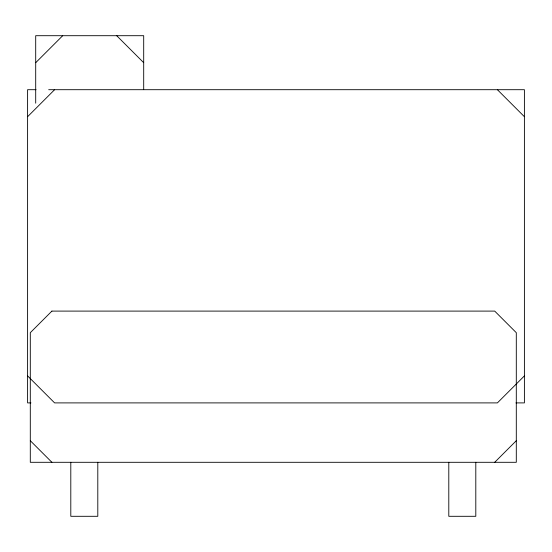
<?xml version="1.0" encoding="UTF-8"?>
<svg xmlns="http://www.w3.org/2000/svg" width="552" height="552" viewBox="0 0 552 552"><rect width="100%" height="100%" fill="white"/><g stroke="black" fill="none" stroke-linecap="round" stroke-linejoin="round"><path stroke-width="0.83" d="M35.701 62.7L62.7 35.701M27.6 116.7L54.6 89.7M524.4 375.898L497.4 402.898L54.6 402.898L27.6 375.898M494.702 462.3L516.299 440.703M36.039 89.7L27.6 89.7L27.6 402.898L30.974 402.898M48.693 89.7L524.4 89.7L524.4 402.898L515.961 402.898M497.4 89.7L524.4 116.7M116.7 35.701L143.699 62.7M30.298 440.703L51.902 462.3M475.803 462.3L475.803 516.299L448.797 516.299L448.797 462.3M143.699 89.403L143.699 35.701L35.701 35.701L35.701 103.183M97.801 462.3L97.801 516.299L70.801 516.299L70.801 462.3M51.902 311.1L30.298 332.697L30.298 462.3L516.299 462.3L516.299 332.697L494.702 311.1L51.902 311.1"/></g></svg>
